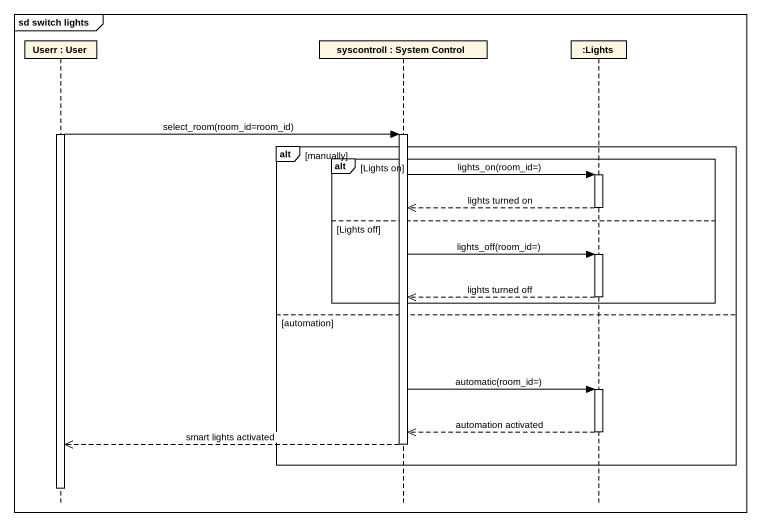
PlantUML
@startuml
mainframe sd switch lights
hide footbox
participant "Userr : User" as Userr
participant "syscontroll : System Control" as syscontroll
participant ":Lights" as Lights

activate Userr
Userr -> syscontroll : select_room(room_id=room_id)
activate syscontroll
alt manually
  alt Lights on
    syscontroll -> Lights : lights_on(room_id=)
    activate Lights
    Lights -->> syscontroll : lights turned on
    deactivate Lights
  else Lights off
    syscontroll -> Lights : lights_off(room_id=)
    activate Lights
    Lights -->> syscontroll : lights turned off
    deactivate Lights
  end
else automation
  syscontroll -> Lights : automatic(room_id=)
  activate Lights
  Lights -->> syscontroll : automation activated
  deactivate Lights
  syscontroll -->> Userr : smart lights activated
  deactivate syscontroll
end
deactivate Userr
@enduml
